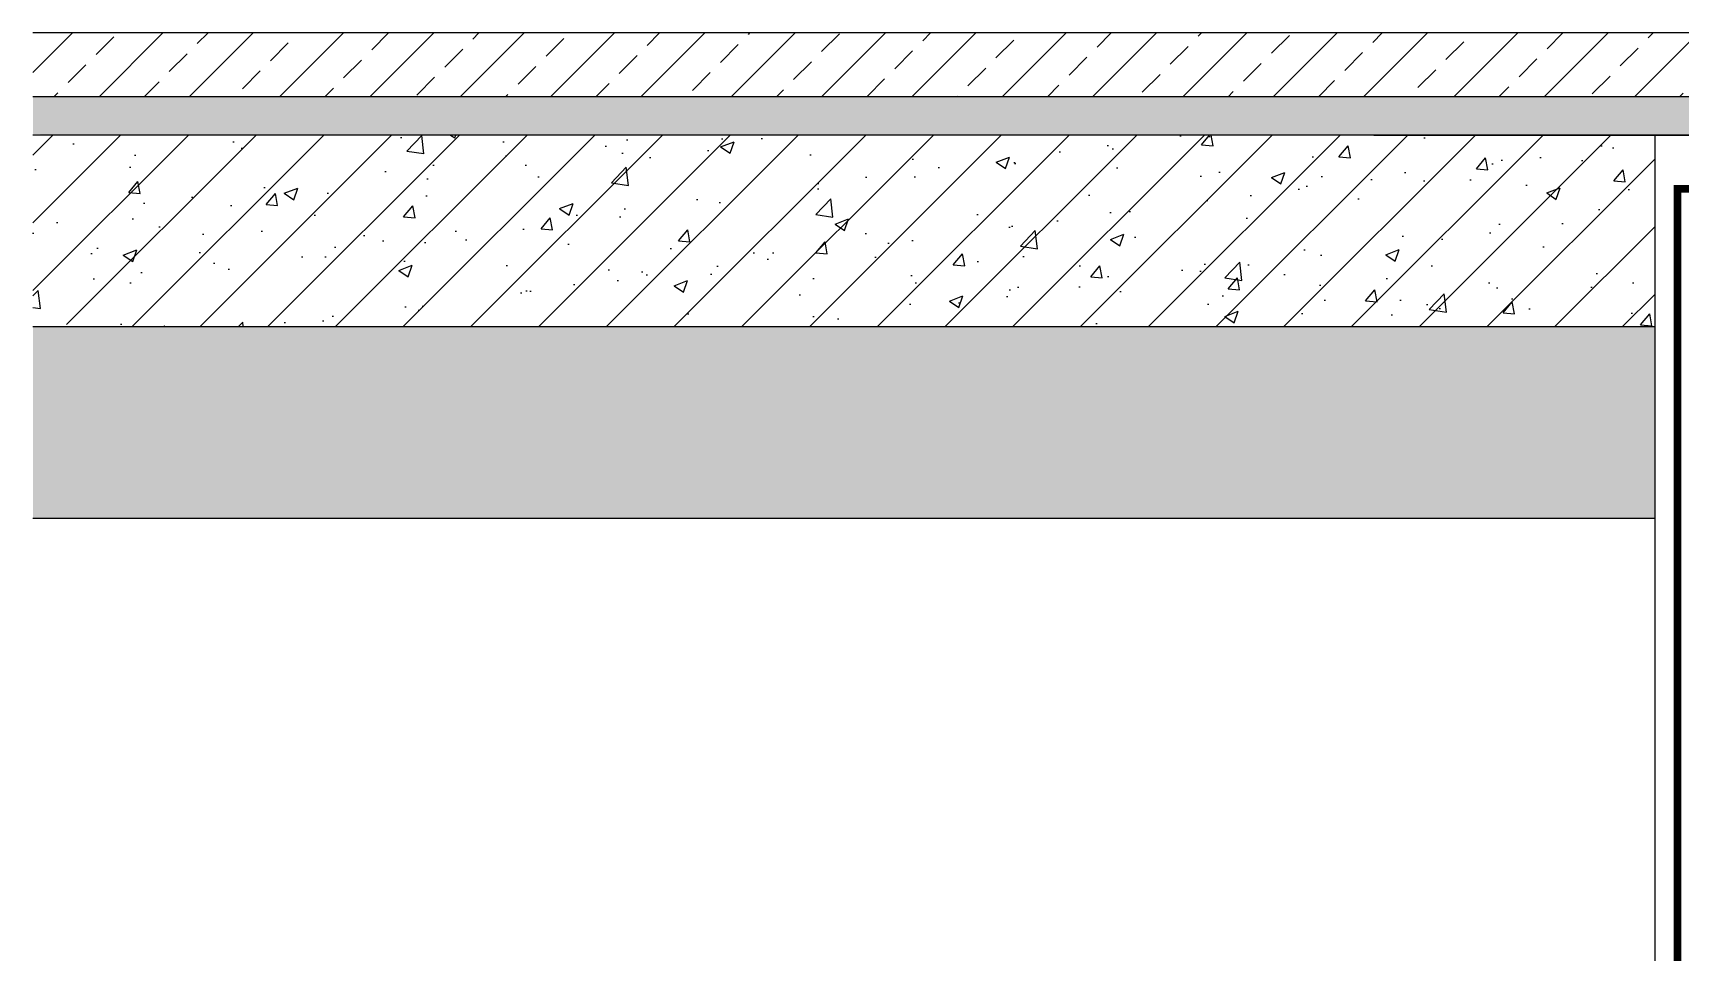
# Model space of a CAD drawing. Extents: x 343299501 to 344531018, y 671200678 to 672446893.
# Drawn here: x 344106674 to 344107964, y 672004779 to 672005499 of the extents above; entities that cross this region are included whole.
import ezdxf

# ---------------------------------------------------------------- set-up
doc = ezdxf.new("R2010")
doc.units = 0
doc.header["$LTSCALE"] = 10
doc.header["$MEASUREMENT"] = 0
doc.layers.add('0-8', color=8, linetype='Continuous')
doc.layers.add('REINL', color=1, linetype='Continuous', lineweight=0)

msp = doc.modelspace()

# ---------------------------------------------------------------- hatches: boundary and pattern name
h = msp.add_hatch()
h.set_pattern_fill('天然石材', color=8, scale=10)
h.set_pattern_definition([(45, (344081306.354, 671992827.627), (-35.35535, 35.35535), []), (45, (344081323.74, 671992809.676), (-35.35535, 35.35535), [19.73685, -11.2782])])
edge = h.paths.add_edge_path()
edge.add_arc((344108204, 672005478.7), 20, 0, 90)
edge.add_line((344108204, 672005498.7), (344106674.3, 672005498.7))
edge.add_line((344106674.3, 672005498.7), (344106674.3, 672005448.7))
edge.add_line((344106674.3, 672005448.7), (344108224, 672005448.7))
edge.add_line((344108224, 672005448.7), (344108224, 672005478.7))
h = msp.add_hatch()
h.set_pattern_fill('AR-SAND', color=41, scale=10)
h.set_pattern_definition([(37.5, (344081306.354, 671992809.676), (-0.800016, 24.470662), [0, -19.304, 0, -21.59, 0, -20.6375]), (7.5, (344081306.354, 671992809.676), (22.476164, 35.841255), [0, -10.414, 0, -17.399, 0, -6.6675]), (327.5, (344081290.733, 671992809.676), (39.549619, 0.071859), [0, -6.35, 0, -22.86, 0, -29.845]), (317.5, (344081290.733, 671992809.676), (38.177823, 11.146466), [0, -3.175, 0, -14.986, 0, -17.145])])
h.paths.add_polyline_path([(344106674.3, 672005448.7), (344106674.3, 672005419.7), (344106695.2, 672005418.7), (344108144, 672005418.7), (344108144, 672005448.7)])
h = msp.add_hatch()
h.set_pattern_fill('GRAVEL', color=8, scale=10)
h.set_pattern_definition([(228.0128, (344107086.3767, 672005254.902), (-609.600518, -685.800843), [10.2516, -1014.915]), (184.9697, (344107079.5187, 672005247.2818), (914.401479, 76.199462), [17.5922, -1741.62]), (132.5104, (344107061.9927, 672005245.758), (761.999446, -838.20082), [12.4045, -1228.041]), (267.2737, (344107032.2747, 672005226.7078), (76.199669, 1523.99951), [16.0202, -1585.992]), (292.8337, (344107031.5127, 672005210.7058), (-381.001082, 914.40052), [15.709, -1555.194]), (357.2737, (344107037.6087, 672005196.2278), (-1523.99951, 76.199669), [16.0202, -1585.992]), (37.6942, (344107053.6107, 672005195.4658), (-990.600626, -761.999321), [21.1858, -2097.393]), (72.2553, (344107070.3747, 672005208.4198), (533.401067, 1676.400486), [20.0016, -1980.159]), (121.4296, (344107076.4707, 672005227.4698), (-609.600157, 990.598835), [16.0744, -1591.365]), (175.2364, (344107068.089, 672005241.186), (838.19934, -76.199285), [18.3514, -899.217]), (222.3974, (344107049.8007, 672005242.7098), (-914.4000275, -838.1989095), [23.7323, -2349.504]), (138.8141, (344107107.713, 672005225.946), (-533.39966, 457.199297), [8.1, -801.918]), (171.4692, (344107101.6167, 672005231.2798), (990.598488, -152.400384), [15.4105, -1525.638]), (225, (344107086.377, 672005233.566), (-1e-14, -76.2), [10.776, -96.9867]), (203.1986, (344107081.043, 672005242.71), (381.00128, 152.40067), [5.8032, -574.518]), (291.8014, (344107075.709, 672005240.424), (-76.20005, 228.60015), [8.207, -402.144]), (30.9638, (344107078.757, 672005232.804), (228.59976, 152.40012), [13.3296, -430.989]), (161.565, (344107090.187, 672005239.662), (152.4001, -76.1999), [9.6386, -231.327]), (16.3895, (344107031.5127, 672005240.424), (762.00042, 228.599524), [13.5026, -1336.764]), (70.3462, (344107044.4667, 672005244.234), (-304.79915, -838.198815), [11.328, -1121.466]), (293.1986, (344107090.187, 672005254.902), (-152.40067, 381.00128), [11.6064, -568.716]), (343.6105, (344107094.7587, 672005244.234), (-762.00042, 228.599524), [13.5026, -1336.764]), (339.444, (344107031.513, 672005193.18), (-381.00047, 152.399815), [13.021, -638.031]), (294.7751, (344107043.7047, 672005188.608), (-380.999112, 838.19961), [10.9102, -1080.108]), (66.8014, (344107090.949, 672005178.702), (152.40067, 381.00128), [11.6064, -568.716]), (17.354, (344107095.5207, 672005189.37), (-990.600053, -304.79954), [12.7735, -1264.572]), (69.444, (344107053.611, 672005178.702), (-152.399815, -381.00047), [6.5105, -644.544]), (101.3099, (344107086.377, 672005178.702), (-76.19962, 304.79902), [3.8854, -384.66]), (165.9638, (344107085.615, 672005182.512), (228.60016, -76.19987), [15.709, -298.4715]), (186.009, (344107070.3747, 672005186.322), (761.998876, 76.199822), [14.558, -1441.242]), (303.69, (344107078.757, 672005225.946), (-76.20003, 152.39985), [10.9897, -263.7534]), (353.1572, (344107084.8527, 672005216.8018), (1295.400536, -152.400683), [19.1867, -1899.48]), (60.9454, (344107103.903, 672005214.516), (-304.79929, -533.39873), [7.8452, -776.682]), (90, (344107107.71, 672005221.37), (-76.2, 76.2), [4.572, -71.628]), (120.2564, (344107068.8507, 672005188.608), (304.799354, -533.39973), [10.586, -1048.017]), (48.0128, (344107063.5167, 672005197.752), (609.600518, 685.800843), [20.5033, -1004.664]), (0, (344107077.23, 672005212.99), (76.2, 76.2), [19.812, -56.388]), (325.3048, (344107097.0447, 672005212.992), (-761.99868, 533.40005), [12.0483, -1192.779]), (254.0546, (344107106.951, 672005206.134), (-76.2002, -304.80073), [11.095, -543.651]), (207.646, (344107103.9027, 672005195.4658), (-1447.799491, -762.000479), [18.0644, -1788.375]), (175.4261, (344107087.9007, 672005187.0838), (-990.600228, 76.199631), [19.1109, -1891.974]), (175.4261, (344107087.9007, 672005187.0838), (-990.600228, 76.199631), [19.1109, -1891.974])])
h.paths.add_polyline_path([(344107944, 672005268.7), (344106674.3, 672005268.7), (344106674.3, 672005118.7), (344107944, 672005118.7)])
at = {"layer": '0-8'}
h = msp.add_hatch(dxfattribs=at)
h.set_pattern_fill('钢筋混凝土', color=256, scale=15, style=0)
h.set_pattern_definition([(45, (344107287.19, 672005326.49), (-26.5165, 26.5165), []), (50, (344107287.19, 672005326.49), (107.589, -9.413), [11.25, -123.75]), (355, (344107287.19, 672005326.49), (-20.813, 112.829), [9, -99]), (100.451, (344107296.16, 672005325.71), (86.776, 103.416), [9.561, -105.171]), (46.184, (344107287.19, 672005356.49), (160.086, -24.828), [16.875, -185.625]), (96.636, (344107300.53, 672005354.42), (140.2, 146.118), [14.34, -157.757]), (351.184, (344107287.19, 672005356.49), (140.2, 146.118), [13.5, -148.5]), (21, (344107302.19, 672005348.99), (89.536, -60.393), [11.25, -123.75]), (326, (344107302.19, 672005348.99), (36.497, 108.773), [9, -99]), (71.451, (344107309.65, 672005343.96), (126.033, 48.38), [9.561, -105.171]), (37.5, (344107287.19, 672005326.49), (1.824, 49.934), [0, -97.8, 0, -100.5, 0, -99.375]), (7.5, (344107287.19, 672005326.49), (39.4604, 59.1618), [0, -57.3, 0, -95.55, 0, -37.875]), (327.5, (344107253.74, 672005326.49), (80.0734, -3.3832), [0, -37.5, 0, -117, 0, -155.25]), (317.5, (344107238.74, 672005326.49), (87.478, 15.016), [0, -48.75, 0, -77.7, 0, -110.25])])
h.paths.add_polyline_path([(344106674.3, 672005418.7), (344106674.3, 672005271.9), (344106729.5, 672005268.7), (344107944, 672005268.7), (344107944, 672005418.7)])

# ---------------------------------------------------------------- linework, layer by layer
at = {"color": 4}
msp.add_lwpolyline([(344108224, 672005448.7), (344108224, 672005478.7, 0.414214), (344108204, 672005498.7), (344106674.3, 672005498.7)], format="xyb", dxfattribs=at)
for points in [[(344108224, 672005448.7), (344106674.3, 672005448.7)], [(344108144, 672005418.7), (344106674.3, 672005418.7)], [(344107724, 672005418.7), (344108144, 672005418.7)], [(344107944, 672005418.7), (344107944, 672003998.4)], [(344106674.3, 672005268.7), (344107944, 672005268.7)], [(344106674.3, 672005118.7), (344107944, 672005118.7)]]:
    msp.add_lwpolyline(points, dxfattribs=at)
at = {"layer": 'REINL', "const_width": 6}
msp.add_lwpolyline([(344107844.7, 672003782.3), (344107961.9, 672003782.3), (344107961.9, 672005376.7), (344108134.6, 672005376.7), (344108134.6, 672003787.3), (344108272.1, 672003787.3)], dxfattribs=at)

doc.saveas('drawing.dxf')
